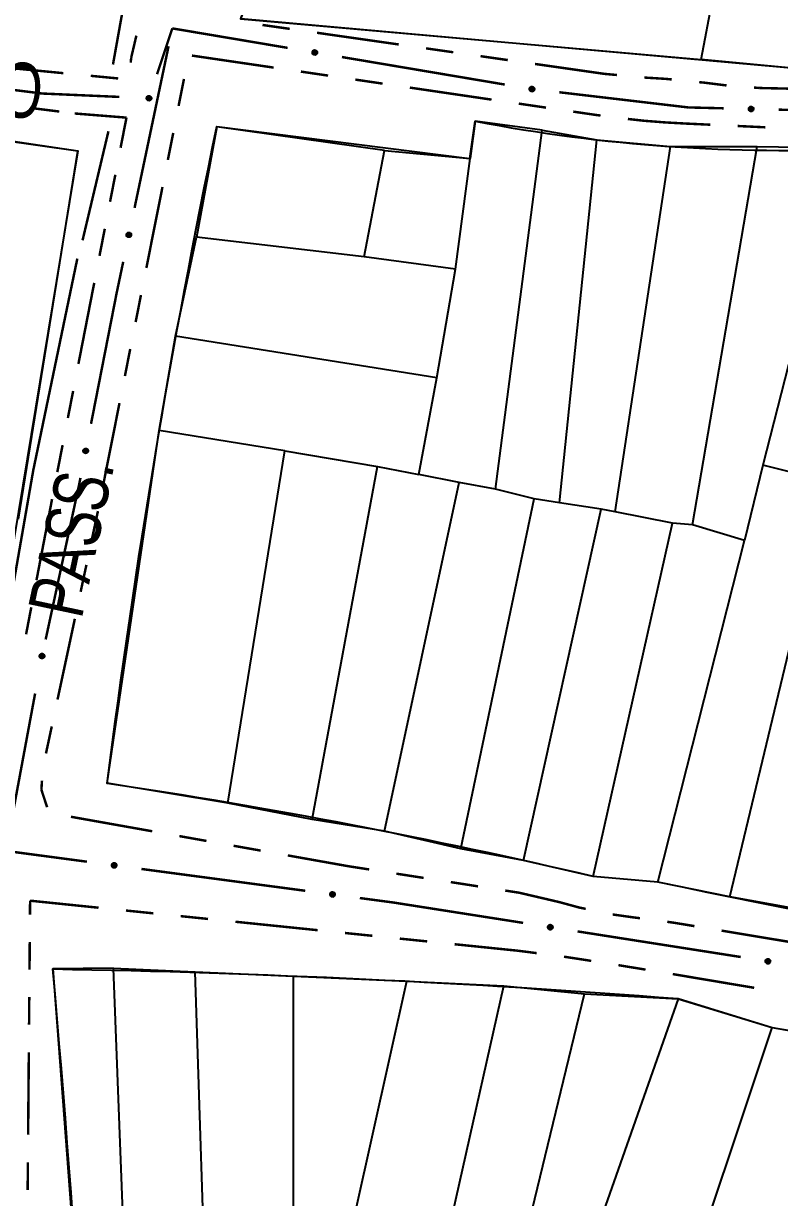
# Model space of a CAD drawing. Extents: x 203614 to 206284, y 4847494 to 4848495.
# Drawn here: x 203773.6 to 203828.6, y 4847838.7 to 4847923.9 of the extents above; entities that cross this region are included whole.
import ezdxf

# ---------------------------------------------------------------- set-up
doc = ezdxf.new("R2010")
doc.units = 0
doc.header["$LTSCALE"] = 1.5
doc.header["$MEASUREMENT"] = 0
doc.linetypes.add('PHANTOMX2', pattern=[5, 2.5, -0.5, 0.5, -0.5, 0.5, -0.5])
for name, color, linetype in [('CD-MALHA-LOTES', 40, 'CONTINUOUS'), ('HD-VALAS-DRENOS', 170, 'CONTINUOUS'), ('RU-QUADRAS', 210, 'CONTINUOUS'), ('SV-EIXO-RUA-N-PAV', 6, 'CONTINUOUS'), ('SV-RUA-NAO-PAV-S-GUIA-C-GUIA', 7, 'PHANTOMX2'), ('SV-TXT-RUA-N-PAV-S-GUIA-C-GUIA', 7, 'CONTINUOUS')]:
    doc.layers.add(name, color=color, linetype=linetype)
doc.styles.add('ARIAL', font='ARIAL.TTF')

msp = doc.modelspace()

# ---------------------------------------------------------------- linework, layer by layer
at = {"layer": 'CD-MALHA-LOTES'}
for points in [[(203791.424274, 4847930.053977), (203789.40915, 4847924.275182), (203822.859347, 4847921.322812)], [(203822.859347, 4847921.322812), (203823.70459, 4847925.80981)], [(203830.229465, 4847920.619753), (203822.859347, 4847921.322812)], [(203799.856025, 4847914.723084), (203787.691524, 4847916.432577), (203786.215449, 4847908.420886)], [(203811.307235, 4847916.197746), (203806.441449, 4847916.846163), (203806.08651, 4847914.133693)], [(203773.284237, 4847887.951179), (203777.592642, 4847914.675908), (203769.18676, 4847915.861212)], [(203807.929655, 4847890.130626), (203811.307235, 4847916.197746)], [(203811.307235, 4847916.197746), (203815.288393, 4847915.491197)], [(203812.568801, 4847889.139534), (203815.288393, 4847915.491197)], [(203815.288393, 4847915.491197), (203820.628539, 4847915.014917)], [(203798.379066, 4847906.991027), (203799.856025, 4847914.723084)], [(203799.856025, 4847914.723084), (203806.08651, 4847914.133693)], [(203816.613589, 4847888.469194), (203820.628539, 4847915.014917)], [(203820.628539, 4847915.014917), (203826.932056, 4847915.015437)], [(203822.241388, 4847887.538943), (203826.932056, 4847915.015437)], [(203826.932056, 4847915.015437), (203834.728986, 4847914.886253)], [(203834.728986, 4847914.886253), (203831.638833, 4847908.611711), (203827.350262, 4847891.871104)], [(203805.016159, 4847906.114935), (203806.08651, 4847914.133693)], [(203784.670847, 4847901.230556), (203786.215449, 4847908.420886)], [(203798.379066, 4847906.991027), (203786.215449, 4847908.420886)], [(203805.016159, 4847906.114935), (203798.379066, 4847906.991027)], [(203803.660058, 4847898.212662), (203805.016159, 4847906.114935)], [(203783.493707, 4847894.377421), (203784.670847, 4847901.230556)], [(203803.660058, 4847898.212662), (203784.670847, 4847901.230556)], [(203802.368708, 4847891.189093), (203803.660058, 4847898.212662)], [(203788.478205, 4847867.313599), (203779.711845, 4847868.775145), (203783.493707, 4847894.377421)], [(203792.633306, 4847892.911817), (203783.493707, 4847894.377421)], [(203788.478205, 4847867.313599), (203792.633306, 4847892.911817)], [(203792.633306, 4847892.911817), (203799.349902, 4847891.7721)], [(203794.599271, 4847866.144328), (203799.349902, 4847891.7721)], [(203799.349902, 4847891.7721), (203802.368708, 4847891.189093)], [(203827.350262, 4847891.871104), (203826.016209, 4847886.406639)], [(203832.196638, 4847890.667745), (203827.350262, 4847891.871104)], [(203805.292113, 4847890.606087), (203802.368708, 4847891.189093)], [(203799.8691, 4847865.301007), (203805.292113, 4847890.606087)], [(203807.929655, 4847890.130626), (203805.292113, 4847890.606087)], [(203810.729217, 4847889.433509), (203807.929655, 4847890.130626)], [(203824.946636, 4847860.524397), (203832.196638, 4847890.667745)], [(203805.396205, 4847864.017608), (203810.729217, 4847889.433509)], [(203812.568801, 4847889.139534), (203810.729217, 4847889.433509)], [(203815.598745, 4847888.670367), (203812.568801, 4847889.139534)], [(203809.969566, 4847863.164377), (203815.598745, 4847888.670367)], [(203816.613589, 4847888.469194), (203815.598745, 4847888.670367)], [(203820.77489, 4847887.669038), (203816.613589, 4847888.469194)], [(203815.025105, 4847862.000643), (203820.77489, 4847887.669038)], [(203822.241388, 4847887.538943), (203820.77489, 4847887.669038)], [(203826.016209, 4847886.406639), (203822.241388, 4847887.538943)], [(203819.708187, 4847861.592076), (203826.016209, 4847886.406639)], [(203794.599271, 4847866.144328), (203788.478205, 4847867.313599)], [(203799.8691, 4847865.301007), (203794.599271, 4847866.144328)], [(203805.396205, 4847864.017608), (203799.8691, 4847865.301007)], [(203809.969566, 4847863.164377), (203805.396205, 4847864.017608)], [(203815.025105, 4847862.000643), (203809.969566, 4847863.164377)], [(203819.708187, 4847861.592076), (203815.025105, 4847862.000643)], [(203824.946636, 4847860.524397), (203819.708187, 4847861.592076)], [(203830.852375, 4847859.462669), (203824.946636, 4847860.524397)], [(203780.181018, 4847855.350242), (203775.778848, 4847855.281971), (203777.816521, 4847828.367674)], [(203781.212359, 4847828.114727), (203780.181018, 4847855.350242)], [(203780.181018, 4847855.350242), (203786.121594, 4847855.062548)], [(203786.121594, 4847855.062548), (203793.241694, 4847854.746792)], [(203787.004953, 4847827.515628), (203786.121594, 4847855.062548)], [(203793.252726, 4847826.925941), (203793.241694, 4847854.746792)], [(203793.241694, 4847854.746792), (203801.485164, 4847854.398801)], [(203795.322083, 4847826.686064), (203801.485164, 4847854.398801)], [(203801.485164, 4847854.398801), (203808.541322, 4847854.050757)], [(203802.09032, 4847825.398053), (203808.541322, 4847854.050757)], [(203808.541322, 4847854.050757), (203814.402956, 4847853.464465)], [(203807.365727, 4847824.499282), (203814.402956, 4847853.464465)], [(203814.402956, 4847853.464465), (203821.1855, 4847853.121855)], [(203821.1855, 4847853.121855), (203810.927899, 4847823.909477)], [(203821.1855, 4847853.121855), (203828.011612, 4847851.034372)], [(203813.95113, 4847808.880297), (203828.011612, 4847851.034372)], [(203828.011612, 4847851.034372), (203839.148447, 4847849.085286)]]:
    msp.add_lwpolyline(points, dxfattribs=at)
at = {"layer": 'HD-VALAS-DRENOS', "const_width": 0.18, "flags": 128}
for points in [[(203783.71, 4847939.55), (203782.33, 4847933.19), (203781.86, 4847930.56), (203780.14, 4847920.97)], [(203779.81, 4847916.12), (203777.93, 4847908.2)], [(203777.55, 4847906.87), (203774.35, 4847891.5), (203770.35, 4847868.53)]]:
    msp.add_lwpolyline(points, dxfattribs=at)
at = {"layer": 'RU-QUADRAS', "color": 6, "linetype": 'Continuous'}
for points in [[(203789.42, 4847924.28, 0.080305039), (203793.24, 4847940.75), (203797.06, 4847953.57), (203804.66, 4847960.27), (203837.48, 4847985.1), (203848.85, 4847994.33), (203855.67, 4847997.43, -0.026463774), (203877.4, 4847972.6, -0.121986615), (203877.99, 4847965.91), (203874.85, 4847952.72), (203864.03, 4847918.46), (203830.23, 4847920.62)], [(203716.52, 4847874.06, 0.013095861), (203729.94, 4847920.84, 0.021153777), (203758.43, 4847917.55), (203777.58, 4847914.69), (203770.19, 4847869.82), (203756.48, 4847871.45)], [(203775.77, 4847855.28, -0.015089466), (203821.19, 4847853.13), (203828.02, 4847851.02), (203856.89, 4847846.21), (203852.31, 4847836.68, -0.03053448), (203843.32, 4847803.53), (203834.29, 4847785.13), (203832.68, 4847780.79), (203819.78, 4847759.27), (203782.6, 4847758.09), (203779.27, 4847797.45, 0.014587095)]]:
    msp.add_lwpolyline(points, format="xyb", close=True, dxfattribs=at)
msp.add_lwpolyline([(203877.63, 4847851.19, -0.014412328), (203819.71, 4847861.59), (203815.03, 4847862, 0.020921733), (203779.72, 4847868.76, -0.019830068), (203787.68, 4847916.46), (203806.06, 4847914.14), (203806.45, 4847916.85, 0.059978301), (203834.72, 4847914.88)], format="xyb", dxfattribs=at)
at = {"layer": 'SV-EIXO-RUA-N-PAV', "const_width": 0.18, "flags": 128}
for points in [[(203783.341294, 4847920.263882), (203784.289977, 4847923.109932)], [(203784.289977, 4847923.109932), (203784.45, 4847923.59)], [(203784.45, 4847923.59), (203792.825415, 4847922.175843)], [(203781.707306, 4847910.55374), (203784.177895, 4847922.296661)], [(203796.769588, 4847921.509885), (203808.602107, 4847919.512009)], [(203768.654949, 4847919.651881), (203774.608616, 4847918.907672)], [(203774.608616, 4847918.907672), (203774.99, 4847918.86)], [(203774.99, 4847918.86), (203780.60028, 4847918.614503)], [(203812.561402, 4847918.951708), (203821.499811, 4847917.900588)], [(203821.499811, 4847917.900588), (203821.93, 4847917.85)], [(203821.93, 4847917.85), (203824.496072, 4847917.78696)], [(203828.494866, 4847917.688722), (203835.492754, 4847917.516807)], [(203780.4, 4847904.34), (203780.883777, 4847906.639433)], [(203780.275052, 4847903.701891), (203780.4, 4847904.34)], [(203778.545612, 4847894.869618), (203780.275052, 4847903.701891)], [(203777.69, 4847890.5), (203777.776971, 4847890.944164)], [(203775.250122, 4847879.213306), (203777.574338, 4847889.964957)], [(203777.574338, 4847889.964957), (203777.69, 4847890.5)], [(203772.29, 4847863.49), (203774.483799, 4847875.287764)], [(203772.63, 4847863.82), (203778.245169, 4847863.072251)], [(203782.210168, 4847862.544249), (203794.105164, 4847860.960241)], [(203798.070162, 4847860.432239), (203800.052661, 4847860.168238)], [(203800.052661, 4847860.168238), (203800.49, 4847860.11)], [(203800.49, 4847860.11), (203809.933425, 4847858.629323)], [(203813.885144, 4847858.009716), (203825.740302, 4847856.150893)]]:
    msp.add_lwpolyline(points, dxfattribs=at)
at = {"layer": 'SV-EIXO-RUA-N-PAV', "flags": 128}
for points in [[(203794.674154, 4847921.975329), (203794.713607, 4847922.004234), (203794.753425, 4847922.021009), (203794.790663, 4847922.025441), (203794.82459, 4847922.020778), (203794.858762, 4847922.012097), (203794.891283, 4847921.995745), (203794.923358, 4847921.969599), (203794.952631, 4847921.930226), (203794.967134, 4847921.888307), (203794.973433, 4847921.852032), (203794.970607, 4847921.816374), (203794.961618, 4847921.78332), (203794.943515, 4847921.7501), (203794.916702, 4847921.717854), (203794.876398, 4847921.689377), (203794.837248, 4847921.673199), (203794.801118, 4847921.669858), (203794.765289, 4847921.672926), (203794.730508, 4847921.682206), (203794.698677, 4847921.698442), (203794.666259, 4847921.725497), (203794.638679, 4847921.765649), (203794.622098, 4847921.804512), (203794.61825, 4847921.840586), (203794.622065, 4847921.875792), (203794.630354, 4847921.910172), (203794.645432, 4847921.943548), (203794.674154, 4847921.975329)], [(203810.445248, 4847919.311398), (203810.483201, 4847919.342246), (203810.522127, 4847919.360998), (203810.559095, 4847919.367294), (203810.593214, 4847919.364339), (203810.627778, 4847919.357385), (203810.661079, 4847919.342685), (203810.694426, 4847919.318183), (203810.725638, 4847919.280328), (203810.742227, 4847919.239189), (203810.750338, 4847919.203276), (203810.749306, 4847919.167522), (203810.741987, 4847919.134058), (203810.725574, 4847919.099971), (203810.700413, 4847919.06642), (203810.66159, 4847919.035956), (203810.623301, 4847919.017834), (203810.587384, 4847919.012683), (203810.551446, 4847919.013949), (203810.516243, 4847919.021472), (203810.483637, 4847919.03609), (203810.449902, 4847919.061484), (203810.420342, 4847919.100201), (203810.401831, 4847919.138183), (203810.396178, 4847919.174019), (203810.398221, 4847919.209372), (203810.404774, 4847919.244124), (203810.418157, 4847919.278215), (203810.445248, 4847919.311398)], [(203782.610133, 4847918.418503), (203782.587643, 4847918.461934), (203782.577194, 4847918.503859), (203782.578545, 4847918.541336), (203782.588373, 4847918.574141), (203782.602208, 4847918.60657), (203782.62337, 4847918.636188), (203782.654139, 4847918.663858), (203782.697548, 4847918.686724), (203782.7412, 4847918.694605), (203782.778012, 4847918.695247), (203782.812809, 4847918.686968), (203782.844087, 4847918.673), (203782.874126, 4847918.650001), (203782.901862, 4847918.618546), (203782.923799, 4847918.57434), (203782.93376, 4847918.533167), (203782.931502, 4847918.496953), (203782.922958, 4847918.462022), (203782.908437, 4847918.429084), (203782.887496, 4847918.40013), (203782.855775, 4847918.372261), (203782.811858, 4847918.351188), (203782.770906, 4847918.340784), (203782.734669, 4847918.342533), (203782.700469, 4847918.351719), (203782.667775, 4847918.3652), (203782.637116, 4847918.385233), (203782.610133, 4847918.418503)], [(203826.354535, 4847917.851417), (203826.389476, 4847917.885639), (203826.426504, 4847917.907907), (203826.462733, 4847917.91759), (203826.496978, 4847917.917799), (203826.532037, 4847917.914067), (203826.566554, 4847917.902506), (203826.602021, 4847917.881188), (203826.636596, 4847917.846378), (203826.656914, 4847917.806948), (203826.668308, 4847917.771937), (203826.670582, 4847917.736241), (203826.666386, 4847917.702243), (203826.653191, 4847917.666787), (203826.631237, 4847917.631055), (203826.595393, 4847917.597135), (203826.558942, 4847917.575554), (203826.523654, 4847917.567108), (203826.487752, 4847917.565049), (203826.452006, 4847917.569288), (203826.418189, 4847917.580832), (203826.382253, 4847917.603002), (203826.349242, 4847917.638823), (203826.327303, 4847917.674933), (203826.318363, 4847917.710093), (203826.317132, 4847917.745484), (203826.320448, 4847917.780693), (203826.330625, 4847917.815874), (203826.354535, 4847917.851417)], [(203781.158238, 4847908.478648), (203781.130938, 4847908.519228), (203781.115773, 4847908.559687), (203781.112837, 4847908.597072), (203781.118857, 4847908.630785), (203781.1289, 4847908.664581), (203781.146543, 4847908.696421), (203781.173953, 4847908.727422), (203781.214468, 4847908.755093), (203781.256935, 4847908.767905), (203781.293434, 4847908.772744), (203781.328949, 4847908.768491), (203781.361617, 4847908.758184), (203781.394084, 4847908.738764), (203781.425229, 4847908.71068), (203781.452068, 4847908.669267), (203781.466663, 4847908.6295), (203781.468554, 4847908.593265), (203781.464052, 4847908.557587), (203781.453385, 4847908.523207), (203781.435886, 4847908.492052), (203781.407553, 4847908.460745), (203781.366328, 4847908.434796), (203781.326831, 4847908.419786), (203781.290632, 4847908.417388), (203781.255607, 4847908.422611), (203781.221587, 4847908.432272), (203781.188843, 4847908.448675), (203781.158238, 4847908.478648)], [(203778.025653, 4847892.787041), (203777.997787, 4847892.827235), (203777.982057, 4847892.867478), (203777.978598, 4847892.904818), (203777.984145, 4847892.938612), (203777.993714, 4847892.972546), (203778.01091, 4847893.004629), (203778.037883, 4847893.036011), (203778.078006, 4847893.064247), (203778.12029, 4847893.077652), (203778.156717, 4847893.083002), (203778.192288, 4847893.079246), (203778.225097, 4847893.069398), (203778.257833, 4847893.050434), (203778.289369, 4847893.022789), (203778.316785, 4847892.981756), (203778.331936, 4847892.942198), (203778.334333, 4847892.905992), (203778.330331, 4847892.870255), (203778.320147, 4847892.835729), (203778.303086, 4847892.804332), (203778.275194, 4847892.772631), (203778.234336, 4847892.746108), (203778.195054, 4847892.730546), (203778.158892, 4847892.727641), (203778.123797, 4847892.732373), (203778.089645, 4847892.741557), (203778.056674, 4847892.7575), (203778.025653, 4847892.787041)], [(203774.852046, 4847877.892823), (203774.824971, 4847877.933553), (203774.81003, 4847877.974095), (203774.807301, 4847878.011496), (203774.813507, 4847878.045175), (203774.823737, 4847878.078915), (203774.841556, 4847878.110657), (203774.869137, 4847878.141506), (203774.909804, 4847878.168953), (203774.952342, 4847878.181529), (203774.988866, 4847878.186166), (203775.024358, 4847878.181717), (203775.056968, 4847878.17123), (203775.089327, 4847878.15163), (203775.120317, 4847878.123374), (203775.146926, 4847878.081814), (203775.161301, 4847878.041967), (203775.162991, 4847878.005721), (203775.158292, 4847877.970069), (203775.147435, 4847877.935748), (203775.129764, 4847877.904691), (203775.101259, 4847877.873541), (203775.05989, 4847877.847821), (203775.020311, 4847877.833029), (203774.984099, 4847877.830831), (203774.949104, 4847877.836248), (203774.915138, 4847877.846097), (203774.882485, 4847877.862681), (203774.852046, 4847877.892823)], [(203780.099776, 4847862.936333), (203780.138197, 4847862.966596), (203780.177406, 4847862.98475), (203780.214467, 4847862.990478), (203780.248536, 4847862.987), (203780.28299, 4847862.979517), (203780.316061, 4847862.964308), (203780.349029, 4847862.939298), (203780.379657, 4847862.900969), (203780.395613, 4847862.859581), (203780.403173, 4847862.823548), (203780.401592, 4847862.787814), (203780.393762, 4847862.754465), (203780.376828, 4847862.720635), (203780.351156, 4847862.687473), (203780.31187, 4847862.657608), (203780.273308, 4847862.640074), (203780.237316, 4847862.635475), (203780.201402, 4847862.637292), (203780.166319, 4847862.645353), (203780.133941, 4847862.660469), (203780.100599, 4847862.686377), (203780.071636, 4847862.725543), (203780.053709, 4847862.763804), (203780.048606, 4847862.799722), (203780.05119, 4847862.83504), (203780.058276, 4847862.869688), (203780.07218, 4847862.903569), (203780.099776, 4847862.936333)], [(203795.95977, 4847860.824323), (203795.998191, 4847860.854587), (203796.037401, 4847860.87274), (203796.074461, 4847860.878468), (203796.10853, 4847860.87499), (203796.142984, 4847860.867507), (203796.176056, 4847860.852298), (203796.209023, 4847860.827288), (203796.239651, 4847860.78896), (203796.255608, 4847860.747571), (203796.263167, 4847860.711538), (203796.261587, 4847860.675804), (203796.253756, 4847860.642456), (203796.236822, 4847860.608625), (203796.21115, 4847860.575464), (203796.171864, 4847860.545598), (203796.133302, 4847860.528065), (203796.09731, 4847860.523465), (203796.061396, 4847860.525282), (203796.026313, 4847860.533344), (203795.993935, 4847860.54846), (203795.960593, 4847860.574368), (203795.93163, 4847860.613534), (203795.913703, 4847860.651795), (203795.9086, 4847860.687713), (203795.911184, 4847860.72303), (203795.91827, 4847860.757678), (203795.932174, 4847860.791559), (203795.95977, 4847860.824323)], [(203811.78439, 4847858.450528), (203811.823501, 4847858.479894), (203811.86312, 4847858.497135), (203811.900303, 4847858.502004), (203811.934282, 4847858.497739), (203811.968554, 4847858.48946), (203812.001265, 4847858.473491), (203812.033644, 4847858.447724), (203812.063378, 4847858.408697), (203812.078372, 4847858.366951), (203812.085096, 4847858.330752), (203812.082689, 4847858.295064), (203812.074089, 4847858.261906), (203812.056377, 4847858.228476), (203812.029944, 4847858.195918), (203811.989978, 4847858.166969), (203811.95102, 4847858.150333), (203811.914932, 4847858.146568), (203811.879069, 4847858.149215), (203811.844182, 4847858.158086), (203811.812162, 4847858.173948), (203811.779429, 4847858.20062), (203811.751379, 4847858.240446), (203811.734343, 4847858.279111), (203811.730072, 4847858.315138), (203811.733473, 4847858.350386), (203811.741359, 4847858.384861), (203811.756043, 4847858.418411), (203811.78439, 4847858.450528)], [(203827.591268, 4847855.972097), (203827.630378, 4847856.001463), (203827.669997, 4847856.018704), (203827.70718, 4847856.023573), (203827.74116, 4847856.019308), (203827.775431, 4847856.01103), (203827.808142, 4847855.99506), (203827.840522, 4847855.969293), (203827.870255, 4847855.930267), (203827.88525, 4847855.88852), (203827.891974, 4847855.852322), (203827.889566, 4847855.816634), (203827.880966, 4847855.783476), (203827.863254, 4847855.750046), (203827.836822, 4847855.717487), (203827.796855, 4847855.688539), (203827.757898, 4847855.671902), (203827.721809, 4847855.668137), (203827.685946, 4847855.670784), (203827.651059, 4847855.679656), (203827.61904, 4847855.695517), (203827.586306, 4847855.722189), (203827.558257, 4847855.762015), (203827.541221, 4847855.800681), (203827.53695, 4847855.836707), (203827.540351, 4847855.871956), (203827.548236, 4847855.90643), (203827.56292, 4847855.939981), (203827.591268, 4847855.972097)]]:
    msp.add_lwpolyline(points, close=True, dxfattribs=at)
for points in [[(203794.61825, 4847921.840586), (203794.970607, 4847921.816374)], [(203794.622065, 4847921.875792), (203794.973433, 4847921.852032)], [(203794.622098, 4847921.804512), (203794.961618, 4847921.78332)], [(203794.622647, 4847921.857331), (203794.969851, 4847921.831919)], [(203794.623468, 4847921.821213), (203794.963053, 4847921.799855)], [(203794.630127, 4847921.893432), (203794.965675, 4847921.872756)], [(203794.630354, 4847921.910172), (203794.967134, 4847921.888307)], [(203794.632362, 4847921.783732), (203794.947728, 4847921.766463)], [(203794.638679, 4847921.765649), (203794.943515, 4847921.7501)], [(203794.642534, 4847921.925933), (203794.955436, 4847921.910464)], [(203794.645432, 4847921.943548), (203794.952631, 4847921.930226)], [(203794.65651, 4847921.746442), (203794.927021, 4847921.733979)], [(203794.660322, 4847921.957525), (203794.934206, 4847921.948645)], [(203794.666259, 4847921.725497), (203794.916702, 4847921.717854)], [(203794.674154, 4847921.975329), (203794.923358, 4847921.969599)], [(203794.688294, 4847921.713399), (203794.888823, 4847921.704449)], [(203794.696284, 4847921.990201), (203794.899958, 4847921.983488)], [(203794.698677, 4847921.698442), (203794.876398, 4847921.689377)], [(203794.713607, 4847922.004234), (203794.891283, 4847921.995745)], [(203794.718978, 4847921.690228), (203794.850416, 4847921.681874)], [(203794.730508, 4847921.682206), (203794.837248, 4847921.673199)], [(203794.736264, 4847922.013895), (203794.866129, 4847922.004422)], [(203794.753425, 4847922.021009), (203794.858762, 4847922.012097)], [(203810.396178, 4847919.174019), (203810.749306, 4847919.167522)], [(203810.398221, 4847919.209372), (203810.750338, 4847919.203276)], [(203810.399729, 4847919.190963), (203810.74777, 4847919.183009)], [(203810.401831, 4847919.138183), (203810.741987, 4847919.134058)], [(203810.402361, 4847919.154932), (203810.742591, 4847919.150644)], [(203810.404774, 4847919.244124), (203810.742227, 4847919.239189)], [(203810.405387, 4847919.227394), (203810.741551, 4847919.223585)], [(203810.413125, 4847919.117944), (203810.728961, 4847919.116525)], [(203810.416147, 4847919.260477), (203810.729432, 4847919.260732)], [(203810.418157, 4847919.278215), (203810.725638, 4847919.280328)], [(203810.420342, 4847919.100201), (203810.725574, 4847919.099971)], [(203810.432328, 4847919.292922), (203810.706312, 4847919.297799)], [(203810.439114, 4847919.081914), (203810.70991, 4847919.083043)], [(203810.445248, 4847919.311398), (203810.694426, 4847919.318183)], [(203810.449902, 4847919.061484), (203810.700413, 4847919.06642)], [(203810.466604, 4847919.327361), (203810.670359, 4847919.330879)], [(203810.472517, 4847919.050507), (203810.673242, 4847919.051633)], [(203810.483201, 4847919.342246), (203810.661079, 4847919.342685)], [(203810.483637, 4847919.03609), (203810.66159, 4847919.035956)], [(203810.504325, 4847919.028906), (203810.636016, 4847919.027158)], [(203810.505345, 4847919.353032), (203810.635522, 4847919.350089)], [(203810.516243, 4847919.021472), (203810.623301, 4847919.017834)], [(203810.522127, 4847919.360998), (203810.627778, 4847919.357385)], [(203782.577194, 4847918.503859), (203782.602208, 4847918.60657)], [(203782.581583, 4847918.485808), (203782.610925, 4847918.612669)], [(203782.587643, 4847918.461934), (203782.62337, 4847918.636188)], [(203782.598843, 4847918.442658), (203782.636815, 4847918.642874)], [(203782.610133, 4847918.418503), (203782.654139, 4847918.663858)], [(203782.625596, 4847918.402097), (203782.676513, 4847918.671353)], [(203782.637116, 4847918.385233), (203782.697548, 4847918.686724)], [(203782.654075, 4847918.379659), (203782.717506, 4847918.686455)], [(203782.667775, 4847918.3652), (203782.7412, 4847918.694605)], [(203782.68428, 4847918.362399), (203782.756341, 4847918.69077)], [(203782.700469, 4847918.351719), (203782.778012, 4847918.695247)], [(203782.7188, 4847918.349454), (203782.797333, 4847918.688613)], [(203782.734669, 4847918.342533), (203782.812809, 4847918.686968)], [(203782.754615, 4847918.344707), (203782.82797, 4847918.676962)], [(203782.770906, 4847918.340784), (203782.844087, 4847918.673)], [(203782.793018, 4847918.347728), (203782.858606, 4847918.656682)], [(203782.811858, 4847918.351188), (203782.874126, 4847918.650001)], [(203782.833579, 4847918.365851), (203782.887517, 4847918.631223)], [(203782.855775, 4847918.372261), (203782.901862, 4847918.618546)], [(203782.87112, 4847918.392172), (203782.910818, 4847918.588936)], [(203782.887496, 4847918.40013), (203782.923799, 4847918.57434)], [(203782.898736, 4847918.418925), (203782.927215, 4847918.547512)], [(203782.908437, 4847918.429084), (203782.93376, 4847918.533167)], [(203826.317132, 4847917.745484), (203826.668308, 4847917.771937)], [(203826.318363, 4847917.710093), (203826.670582, 4847917.736241)], [(203826.320334, 4847917.727293), (203826.667623, 4847917.75152)], [(203826.320448, 4847917.780693), (203826.656914, 4847917.806948)], [(203826.322603, 4847917.764091), (203826.657682, 4847917.791347)], [(203826.326284, 4847917.691659), (203826.665454, 4847917.718815)], [(203826.327303, 4847917.674933), (203826.666386, 4847917.702243)], [(203826.330262, 4847917.798026), (203826.642184, 4847917.827216)], [(203826.330625, 4847917.815874), (203826.636596, 4847917.846378)], [(203826.340418, 4847917.655823), (203826.655034, 4847917.683582)], [(203826.343376, 4847917.831827), (203826.615739, 4847917.861989)], [(203826.349242, 4847917.638823), (203826.653191, 4847917.666787)], [(203826.354535, 4847917.851417), (203826.602021, 4847917.881188)], [(203826.369624, 4847917.622347), (203826.639158, 4847917.648484)], [(203826.374325, 4847917.869285), (203826.576884, 4847917.891607)], [(203826.382253, 4847917.603002), (203826.631237, 4847917.631055)], [(203826.389476, 4847917.885639), (203826.566554, 4847917.902506)], [(203826.405784, 4847917.59416), (203826.605548, 4847917.613822)], [(203826.410529, 4847917.898424), (203826.540421, 4847917.907517)], [(203826.418189, 4847917.580832), (203826.595393, 4847917.597135)], [(203826.426504, 4847917.907907), (203826.532037, 4847917.914067)], [(203826.439452, 4847917.575589), (203826.570741, 4847917.586013)], [(203826.452006, 4847917.569288), (203826.558942, 4847917.575554)], [(203781.115773, 4847908.559687), (203781.1289, 4847908.664581)], [(203781.122193, 4847908.542254), (203781.136864, 4847908.671635)], [(203781.130938, 4847908.519228), (203781.146543, 4847908.696421)], [(203781.144266, 4847908.501356), (203781.159138, 4847908.704598)], [(203781.158238, 4847908.478648), (203781.173953, 4847908.727422)], [(203781.175473, 4847908.464114), (203781.195326, 4847908.737422)], [(203781.188843, 4847908.448675), (203781.214468, 4847908.755093)], [(203781.206327, 4847908.445073), (203781.234327, 4847908.757104)], [(203781.221587, 4847908.432272), (203781.256935, 4847908.767905)], [(203781.238305, 4847908.431373), (203781.272415, 4847908.765823)], [(203781.255607, 4847908.422611), (203781.293434, 4847908.772744)], [(203781.274077, 4847908.422453), (203781.313386, 4847908.768359)], [(203781.290632, 4847908.417388), (203781.328949, 4847908.768491)], [(203781.310199, 4847908.421825), (203781.345152, 4847908.760281)], [(203781.326831, 4847908.419786), (203781.361617, 4847908.758184)], [(203781.348007, 4847908.429209), (203781.377903, 4847908.74363)], [(203781.366328, 4847908.434796), (203781.394084, 4847908.738764)], [(203781.386234, 4847908.451843), (203781.409531, 4847908.721637)], [(203781.407553, 4847908.460745), (203781.425229, 4847908.71068)], [(203781.420525, 4847908.482277), (203781.437506, 4847908.682286)], [(203781.435886, 4847908.492052), (203781.452068, 4847908.669267)], [(203781.444907, 4847908.512007), (203781.458524, 4847908.643004)], [(203781.453385, 4847908.523207), (203781.466663, 4847908.6295)], [(203777.982057, 4847892.867478), (203777.993714, 4847892.972546)], [(203777.988721, 4847892.850137), (203778.001579, 4847892.979711)], [(203777.997787, 4847892.827235), (203778.01091, 4847893.004629)], [(203778.011364, 4847892.809552), (203778.023389, 4847893.012982)], [(203778.025653, 4847892.787041), (203778.037883, 4847893.036011)], [(203778.04309, 4847892.77275), (203778.059114, 4847893.046309)], [(203778.056674, 4847892.7575), (203778.078006, 4847893.064247)], [(203778.074207, 4847892.754143), (203778.097835, 4847893.066536)], [(203778.089645, 4847892.741557), (203778.12029, 4847893.077652)], [(203778.106374, 4847892.740892), (203778.135798, 4847893.075788)], [(203778.123797, 4847892.732373), (203778.156717, 4847893.083002)], [(203778.142267, 4847892.732474), (203778.176729, 4847893.078896)], [(203778.158892, 4847892.727641), (203778.192288, 4847893.079246)], [(203778.178394, 4847892.732352), (203778.208605, 4847893.071264)], [(203778.195054, 4847892.730546), (203778.225097, 4847893.069398)], [(203778.216095, 4847892.740265), (203778.241586, 4847893.055073)], [(203778.234336, 4847892.746108), (203778.257833, 4847893.050434)], [(203778.254002, 4847892.763432), (203778.273518, 4847893.033526)], [(203778.275194, 4847892.772631), (203778.289369, 4847893.022789)], [(203778.287863, 4847892.794343), (203778.302042, 4847892.99457)], [(203778.303086, 4847892.804332), (203778.316785, 4847892.981756)], [(203778.311827, 4847892.824412), (203778.323608, 4847892.955587)], [(203778.320147, 4847892.835729), (203778.331936, 4847892.942198)], [(203774.81003, 4847877.974095), (203774.823737, 4847878.078915)], [(203774.816354, 4847877.956627), (203774.83174, 4847878.085925)], [(203774.824971, 4847877.933553), (203774.841556, 4847878.110657)], [(203774.8382, 4847877.915608), (203774.854196, 4847878.118764)], [(203774.852046, 4847877.892823), (203774.869137, 4847878.141506)], [(203774.869201, 4847877.878193), (203774.890565, 4847878.151387)], [(203774.882485, 4847877.862681), (203774.909804, 4847878.168953)], [(203774.899949, 4847877.858982), (203774.929674, 4847878.170854)], [(203774.915138, 4847877.846097), (203774.952342, 4847878.181529)], [(203774.93185, 4847877.845106), (203774.96781, 4847878.179362)], [(203774.949104, 4847877.836248), (203774.988866, 4847878.186166)], [(203774.967572, 4847877.835988), (203775.008795, 4847878.181671)], [(203774.984099, 4847877.830831), (203775.024358, 4847878.181717)], [(203775.00369, 4847877.83516), (203775.040515, 4847878.173418)], [(203775.020311, 4847877.833029), (203775.056968, 4847878.17123)], [(203775.041538, 4847877.842335), (203775.073174, 4847878.156585)], [(203775.05989, 4847877.847821), (203775.089327, 4847878.15163)], [(203775.07989, 4847877.864757), (203775.104679, 4847878.134418)], [(203775.101259, 4847877.873541), (203775.120317, 4847878.123374)], [(203775.114349, 4847877.895001), (203775.132436, 4847878.094913)], [(203775.129764, 4847877.904691), (203775.146926, 4847878.081814)], [(203775.138895, 4847877.924596), (203775.153236, 4847878.055516)], [(203775.147435, 4847877.935748), (203775.161301, 4847878.041967)], [(203780.048606, 4847862.799722), (203780.401592, 4847862.787814)], [(203780.05119, 4847862.83504), (203780.403173, 4847862.823548)], [(203780.052416, 4847862.816611), (203780.400295, 4847862.803323)], [(203780.053709, 4847862.763804), (203780.393762, 4847862.754465)], [(203780.054496, 4847862.780543), (203780.39462, 4847862.771041)], [(203780.058276, 4847862.869688), (203780.395613, 4847862.859581)], [(203780.058632, 4847862.85295), (203780.394698, 4847862.843988)], [(203780.064691, 4847862.743394), (203780.380468, 4847862.737134)], [(203780.069898, 4847862.885864), (203780.38315, 4847862.881317)], [(203780.071636, 4847862.725543), (203780.376828, 4847862.720635)], [(203780.07218, 4847862.903569), (203780.379657, 4847862.900969)], [(203780.086574, 4847862.918058), (203780.360601, 4847862.918734)], [(203780.090125, 4847862.70697), (203780.360907, 4847862.703949)], [(203780.099776, 4847862.936333), (203780.349029, 4847862.939298)], [(203780.100599, 4847862.686377), (203780.351156, 4847862.687473)], [(203780.121374, 4847862.951967), (203780.325159, 4847862.952362)], [(203780.123043, 4847862.675055), (203780.323762, 4847862.673104)], [(203780.133941, 4847862.660469), (203780.31187, 4847862.657608)], [(203780.138197, 4847862.966596), (203780.316061, 4847862.964308)], [(203780.154516, 4847862.652968), (203780.286165, 4847862.649203)], [(203780.160504, 4847862.977041), (203780.29062, 4847862.972103)], [(203780.166319, 4847862.645353), (203780.273308, 4847862.640074)], [(203780.177406, 4847862.98475), (203780.28299, 4847862.979517)], [(203796.037401, 4847860.87274), (203796.142984, 4847860.867507)], [(203795.9086, 4847860.687713), (203796.261587, 4847860.675804)], [(203795.911184, 4847860.72303), (203796.263167, 4847860.711538)], [(203795.91241, 4847860.704601), (203796.260289, 4847860.691313)], [(203795.913703, 4847860.651795), (203796.253756, 4847860.642456)], [(203795.91449, 4847860.668533), (203796.254614, 4847860.659031)], [(203795.91827, 4847860.757678), (203796.255608, 4847860.747571)], [(203795.918626, 4847860.74094), (203796.254692, 4847860.731979)], [(203795.924686, 4847860.631385), (203796.240463, 4847860.625125)], [(203795.929892, 4847860.773854), (203796.243144, 4847860.769307)], [(203795.93163, 4847860.613534), (203796.236822, 4847860.608625)], [(203795.932174, 4847860.791559), (203796.239651, 4847860.78896)], [(203795.946568, 4847860.806048), (203796.220595, 4847860.806724)], [(203795.95012, 4847860.59496), (203796.220901, 4847860.591939)], [(203795.95977, 4847860.824323), (203796.209023, 4847860.827288)], [(203795.960593, 4847860.574368), (203796.21115, 4847860.575464)], [(203795.981368, 4847860.839958), (203796.185153, 4847860.840352)], [(203795.983037, 4847860.563045), (203796.183756, 4847860.561095)], [(203795.993935, 4847860.54846), (203796.171864, 4847860.545598)], [(203795.998191, 4847860.854587), (203796.176056, 4847860.852298)], [(203796.01451, 4847860.540959), (203796.146159, 4847860.537193)], [(203796.020498, 4847860.865031), (203796.150614, 4847860.860093)], [(203796.026313, 4847860.533344), (203796.133302, 4847860.528065)], [(203811.730072, 4847858.315138), (203812.082689, 4847858.295064)], [(203811.733473, 4847858.350386), (203812.085096, 4847858.330752)], [(203811.734272, 4847858.331933), (203812.08175, 4847858.310599)], [(203811.741327, 4847858.368119), (203812.077096, 4847858.351384)], [(203811.741359, 4847858.384861), (203812.078372, 4847858.366951)], [(203811.753352, 4847858.400764), (203812.066415, 4847858.388969)], [(203811.756043, 4847858.418411), (203812.063378, 4847858.408697)], [(203811.770768, 4847858.432563), (203812.044738, 4847858.426898)], [(203811.78439, 4847858.450528), (203812.033644, 4847858.447724)], [(203811.806344, 4847858.465658), (203812.010083, 4847858.461337)], [(203811.823501, 4847858.479894), (203812.001265, 4847858.473491)], [(203811.846043, 4847858.48982), (203811.976011, 4847858.481872)], [(203811.86312, 4847858.497135), (203811.968554, 4847858.48946)], [(203811.734343, 4847858.279111), (203812.074089, 4847858.261906)], [(203811.735517, 4847858.295827), (203812.07533, 4847858.278457)], [(203811.74485, 4847858.258453), (203812.060398, 4847858.244888)], [(203811.751379, 4847858.240446), (203812.056377, 4847858.228476)], [(203811.769434, 4847858.221449), (203812.040074, 4847858.212163)], [(203811.779429, 4847858.20062), (203812.029944, 4847858.195918)], [(203811.801604, 4847858.188781), (203812.002225, 4847858.182187)], [(203811.812162, 4847858.173948), (203811.989978, 4847858.166969)], [(203811.832558, 4847858.165972), (203811.964085, 4847858.159162)], [(203811.844182, 4847858.158086), (203811.95102, 4847858.150333)], [(203827.53695, 4847855.836707), (203827.889566, 4847855.816634)], [(203827.540351, 4847855.871956), (203827.891974, 4847855.852322)], [(203827.54115, 4847855.853503), (203827.888628, 4847855.832169)], [(203827.541221, 4847855.800681), (203827.880966, 4847855.783476)], [(203827.542395, 4847855.817396), (203827.882207, 4847855.800027)], [(203827.548205, 4847855.889689), (203827.883973, 4847855.872953)], [(203827.548236, 4847855.90643), (203827.88525, 4847855.88852)], [(203827.551728, 4847855.780022), (203827.867275, 4847855.766457)], [(203827.558257, 4847855.762015), (203827.863254, 4847855.750046)], [(203827.560229, 4847855.922333), (203827.873292, 4847855.910539)], [(203827.56292, 4847855.939981), (203827.870255, 4847855.930267)], [(203827.577646, 4847855.954132), (203827.851615, 4847855.948467)], [(203827.591268, 4847855.972097), (203827.840522, 4847855.969293)], [(203827.613221, 4847855.987228), (203827.816961, 4847855.982906)], [(203827.630378, 4847856.001463), (203827.808142, 4847855.99506)], [(203827.652921, 4847856.011389), (203827.782888, 4847856.003442)], [(203827.669997, 4847856.018704), (203827.775431, 4847856.01103)], [(203827.576312, 4847855.743019), (203827.846951, 4847855.733733)], [(203827.586306, 4847855.722189), (203827.836822, 4847855.717487)], [(203827.608482, 4847855.710351), (203827.809102, 4847855.703756)], [(203827.61904, 4847855.695517), (203827.796855, 4847855.688539)], [(203827.639436, 4847855.687542), (203827.770962, 4847855.680731)], [(203827.651059, 4847855.679656), (203827.757898, 4847855.671902)]]:
    msp.add_lwpolyline(points, dxfattribs=at)
at = {"layer": 'SV-RUA-NAO-PAV-S-GUIA-C-GUIA', "const_width": 0.18, "flags": 128}
for points in [[(203781.838257, 4847923.062042), (203781.610178, 4847922.0884)], [(203791.000241, 4847923.838111), (203792.980113, 4847923.555078)], [(203794.959984, 4847923.272045), (203800.8996, 4847922.422947)], [(203781.47, 4847921.49), (203781.424831, 4847921.107255)], [(203781.610178, 4847922.0884), (203781.47, 4847921.49)], [(203791.810167, 4847920.743381), (203785.873907, 4847921.615631)], [(203802.879472, 4847922.139914), (203804.859344, 4847921.856881)], [(203806.839215, 4847921.573848), (203808.819087, 4847921.290816)], [(203776.537903, 4847920.338682), (203770.565775, 4847920.916341)], [(203810.798959, 4847921.007783), (203815.748639, 4847920.300201)], [(203780.519322, 4847919.953577), (203778.528612, 4847920.14613)], [(203785.29596, 4847919.920302), (203784.905799, 4847917.958727)], [(203795.767673, 4847920.161881), (203793.78892, 4847920.452631)], [(203799.72518, 4847919.580381), (203797.746426, 4847919.871131)], [(203815.748639, 4847920.300201), (203815.82, 4847920.29)], [(203815.82, 4847920.29), (203816.744035, 4847920.205255)], [(203818.735677, 4847920.022597), (203818.80577, 4847920.016169)], [(203818.80577, 4847920.016169), (203819.733618, 4847919.958916)], [(203819.733618, 4847919.958916), (203820.304057, 4847919.923719)], [(203820.304057, 4847919.923719), (203820.730466, 4847919.881686)], [(203822.72082, 4847919.685487), (203823.091972, 4847919.648902)], [(203823.091972, 4847919.648902), (203823.71412, 4847919.570658)], [(203807.640193, 4847918.417381), (203801.703933, 4847919.289631)], [(203823.71412, 4847919.570658), (203824.581944, 4847919.461518)], [(203824.581944, 4847919.461518), (203824.706894, 4847919.451636)], [(203826.700668, 4847919.293954), (203827.13, 4847919.26)], [(203827.13, 4847919.26), (203827.1301, 4847919.2601)], [(203827.13, 4847919.26), (203832.697878, 4847919.139287)], [(203811.597699, 4847917.835881), (203809.618946, 4847918.126631)], [(203774.254479, 4847917.80153), (203776.238771, 4847917.551359)], [(203777.36, 4847917.41), (203780.350496, 4847917.171396)], [(203780.350496, 4847917.171396), (203781.12, 4847917.11)], [(203781.12, 4847917.11), (203780.693305, 4847914.923189)], [(203814.36, 4847917.43), (203813.576452, 4847917.545131)], [(203814.565878, 4847917.400094), (203814.36, 4847917.43)], [(203815.143636, 4847917.316167), (203814.565878, 4847917.400094)], [(203815.555994, 4847917.259903), (203815.143636, 4847917.316167)], [(203818.726546, 4847916.881175), (203817.540476, 4847917.012528)], [(203819.530767, 4847916.81825), (203818.726546, 4847916.881175)], [(203820.222163, 4847916.764151), (203819.530767, 4847916.81825)], [(203820.528171, 4847916.74696), (203820.222163, 4847916.764151)], [(203821.72, 4847916.68), (203820.528171, 4847916.74696)], [(203822.525401, 4847916.642123), (203821.72, 4847916.68)], [(203823.524297, 4847916.595144), (203822.525401, 4847916.642123)], [(203827.51988, 4847916.407226), (203825.522089, 4847916.501185)], [(203784.515639, 4847915.997153), (203784.125478, 4847914.035578)], [(203780.310284, 4847912.960208), (203779.927264, 4847910.997227)], [(203783.735317, 4847912.074003), (203782.564835, 4847906.18928)], [(203779.544243, 4847909.034245), (203779.161222, 4847907.071264)], [(203778.778202, 4847905.108283), (203777.629139, 4847899.21934)], [(203782.174675, 4847904.227705), (203781.784514, 4847902.266131)], [(203781.394353, 4847900.304556), (203781.004193, 4847898.342982)], [(203777.246119, 4847897.256358), (203776.863098, 4847895.293377)], [(203780.614032, 4847896.381407), (203779.44355, 4847890.496683)], [(203776.480077, 4847893.330396), (203776.097057, 4847891.367415)], [(203775.715799, 4847889.404092), (203774.582818, 4847883.512033)], [(203779.048384, 4847888.536144), (203778.628905, 4847886.580629)], [(203778.209425, 4847884.625115), (203777.789946, 4847882.6696)], [(203774.205158, 4847881.548014), (203773.827498, 4847879.583994)], [(203777.370466, 4847880.714086), (203776.112028, 4847874.847542)], [(203775.692549, 4847872.892028), (203775.273069, 4847870.936513)], [(203774.982779, 4847868.963074), (203774.94, 4847868.3)], [(203774.94, 4847868.3), (203775.355048, 4847867.030582)], [(203777.086894, 4847866.334275), (203782.993867, 4847865.28182)], [(203784.962858, 4847864.931002), (203786.93185, 4847864.580183)], [(203788.900841, 4847864.229365), (203790.869832, 4847863.878546)], [(203792.838823, 4847863.527728), (203796.776806, 4847862.826091)], [(203796.776806, 4847862.826091), (203797.26, 4847862.74)], [(203797.26, 4847862.74), (203798.751367, 4847862.508705)], [(203800.72774, 4847862.202192), (203802.704113, 4847861.895678)], [(203804.680486, 4847861.589165), (203806.656858, 4847861.282652)], [(203808.633231, 4847860.976138), (203809.621418, 4847860.822881)], [(203809.621418, 4847860.822881), (203809.64, 4847860.82)], [(203809.64, 4847860.82), (203812.543179, 4847860.142446)], [(203774.11152, 4847859.235694), (203774.119963, 4847860.235658)], [(203774.119963, 4847860.235658), (203774.12, 4847860.24)], [(203774.12, 4847860.24), (203779.089599, 4847859.730405)], [(203812.543179, 4847860.142446), (203812.560421, 4847860.138422)], [(203812.560421, 4847860.138422), (203813.508001, 4847859.879587)], [(203781.079166, 4847859.52639), (203783.068733, 4847859.322375)], [(203785.058301, 4847859.11836), (203787.047868, 4847858.914345)], [(203813.508001, 4847859.879587), (203814.009481, 4847859.742606)], [(203814.009481, 4847859.742606), (203814.479553, 4847859.644757)], [(203816.437983, 4847859.239479), (203817.428192, 4847859.099881)], [(203817.428192, 4847859.099881), (203817.888069, 4847859.035048)], [(203789.037435, 4847858.71033), (203795.006137, 4847858.098285)], [(203817.888069, 4847859.035048), (203818.419503, 4847858.968578)], [(203820.40221, 4847858.70649), (203820.865426, 4847858.642175)], [(203820.865426, 4847858.642175), (203821.19, 4847858.59)], [(203821.19, 4847858.59), (203822.377344, 4847858.392851)], [(203796.995704, 4847857.89427), (203798.985272, 4847857.690255)], [(203800.974839, 4847857.48624), (203802.964406, 4847857.282225)], [(203824.350331, 4847858.065251), (203830.269292, 4847857.082452)], [(203774.077745, 4847855.235837), (203774.094633, 4847857.235765)], [(203804.953973, 4847857.07821), (203808.933108, 4847856.67018)], [(203808.933108, 4847856.67018), (203809.52, 4847856.61)], [(203809.52, 4847856.61), (203810.918857, 4847856.432843)], [(203812.901702, 4847856.172128), (203813.890593, 4847856.023483)], [(203813.890593, 4847856.023483), (203813.979822, 4847856.010071)], [(203813.979822, 4847856.010071), (203814.878716, 4847855.869824)], [(203816.854119, 4847855.557138), (203817.073557, 4847855.522122)], [(203817.073557, 4847855.522122), (203818.827945, 4847855.234643)], [(203820.801191, 4847854.908622), (203821.51, 4847854.79)], [(203821.51, 4847854.79), (203826.718075, 4847853.913393)], [(203774.043971, 4847851.235979), (203774.060858, 4847853.235908)], [(203773.976422, 4847843.236264), (203774.027084, 4847849.23605)], [(203773.942648, 4847839.236407), (203773.959535, 4847841.236336)]]:
    msp.add_lwpolyline(points, dxfattribs=at)

# ---------------------------------------------------------------- texts
at = {"layer": 'SV-TXT-RUA-N-PAV-S-GUIA-C-GUIA', "style": 'ARIAL', "width": 0.7}
for s, rotation, p in [('PAULO', 355, (203761.64, 4847918.13, 7.54)), ('PASS.', 78, (203777.86, 4847880.63))]:
    msp.add_text(s, height=4, rotation=rotation, dxfattribs=at).set_placement(p)

doc.saveas('drawing.dxf')
